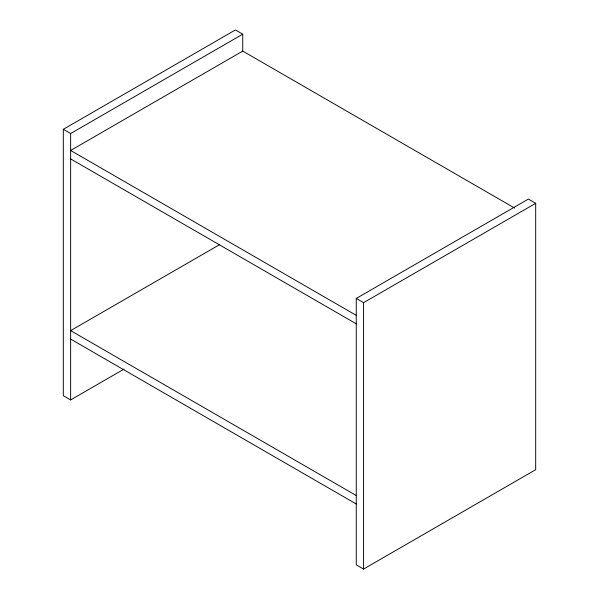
<?xml version="1.0" encoding="UTF-8"?>
<svg xmlns="http://www.w3.org/2000/svg" width="599" height="599" viewBox="0 0 599 599"><rect width="100%" height="100%" fill="white"/><g stroke="black" fill="none" stroke-linecap="round" stroke-linejoin="round"><path stroke-width="0.9" d="M123.971 369.134L70.637 399.922L63.314 395.692L63.314 129.309L235.422 29.95L242.745 34.18L242.745 51.095L514.608 208.048M63.314 129.309L70.637 133.54L242.745 34.18M242.745 51.095L70.637 150.454L356.255 315.351M219.309 244.796L70.637 330.626L356.255 495.53M356.255 298.444L528.363 199.078L535.686 203.308L535.686 469.691L363.578 569.05L356.255 564.82L356.255 298.444L363.578 302.667L535.686 203.308M70.637 158.907L356.255 323.812M70.637 339.086L356.255 503.984M363.578 302.667L363.578 569.05M70.637 133.54L70.637 399.922"/></g></svg>
